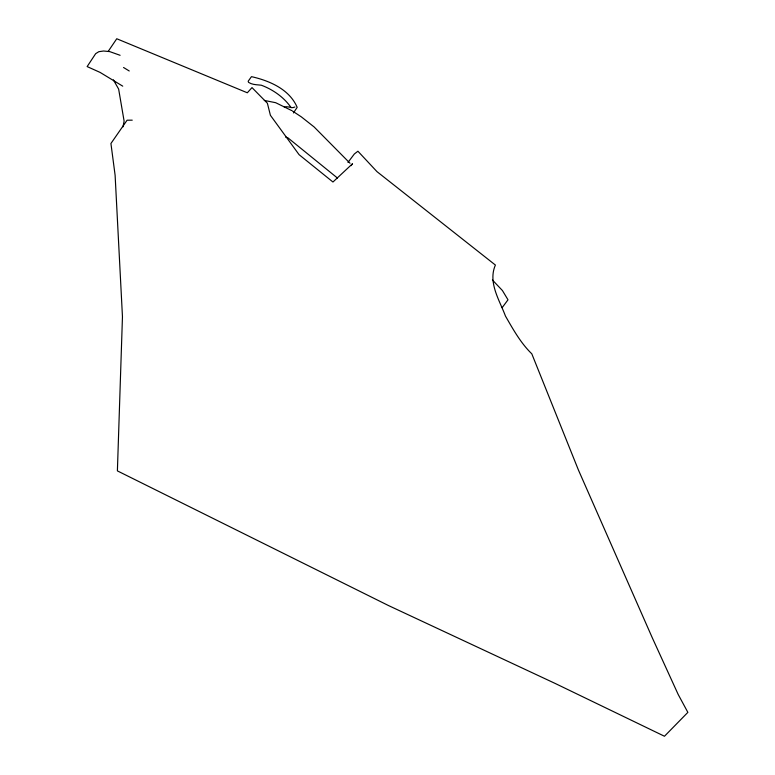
<?xml version="1.0" encoding="UTF-8"?>
<svg xmlns="http://www.w3.org/2000/svg" width="775" height="775" viewBox="0 0 775 775"><rect width="100%" height="100%" fill="white"/><g stroke="black" fill="none" stroke-linecap="round" stroke-linejoin="round"><path stroke-width="1.16" d="M123.022 126.829L124.107 121.103L118.643 89.096L113.363 79.815M108.161 51.441L116.754 38.75L247.312 92.777L252.001 87.604L267.394 103.249L270.407 115.301L299.082 154.671L332.959 182.009L352.518 163.738L351.075 165.637M293.444 112.937L297.183 107.347C289.433 89.203 269.409 80.707 251.468 76.648L248.165 81.249L248.552 82.353C252.427 84.93 257 84.659 261.32 85.211C273.042 89.6 284.037 97.301 291.148 107.677M347.965 162.421L354.349 153.973L357.914 151.222L376.97 171.633L495.399 265.05C487.785 282.371 499.449 300.022 505.445 316.035C513.098 329.317 520.703 343.073 531.805 353.826L578.421 470.008L652.288 637.786L678.193 694.477L687.861 712.37L664.475 736.25L555.365 683.54L388.449 605.527L117.393 470.89L122.46 316.743L115.117 175.315L110.932 143.491L127.081 120.212L132.234 120.164M502.152 307.656L508.003 299.799L502.413 290.528L492.416 279.998M294.907 106.998C291.652 109.062 287.854 105.536 284.328 107.144M264.304 100.43L275.687 102.707L291.613 110.534M285.588 137.01L287.854 137.795L337.464 178.047M120.106 55.296L109.711 51.605L103.579 51.005L98.832 51.693L95.654 53.678L87.139 66.582L100.111 72.414L122.741 86.161M123.545 67.493L129.241 70.98M292.32 110.941L301.301 116.841L314.108 126.945L350.029 163.254"/></g></svg>
